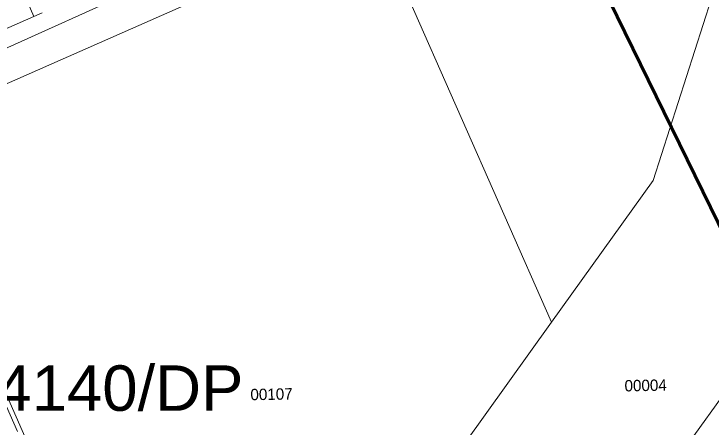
# Model space of a CAD drawing. Header units: metres. Extents: x 245232 to 248406, y 1633796 to 1637634.
# Drawn here: x 246517.8 to 246825.1, y 1637088.5 to 1637270.8 of the extents above; entities that cross this region are included whole.
import ezdxf
from ezdxf.enums import TextEntityAlignment as Align

# ---------------------------------------------------------------- set-up
doc = ezdxf.new("R2010")
doc.units = ezdxf.units.M
doc.header["$MEASUREMENT"] = 0
doc.layers.add('historique_numero_parcelle', color=7, linetype='Continuous')
doc.layers.add('LIMITES TITRES FONCIERS', color=7, linetype='Continuous', lineweight=0)
doc.layers.add('Limites_Communes', color=7, linetype='Continuous', lineweight=211, plot=False)
doc.layers.add('LIMITES_PARCELLES', color=7, linetype='Continuous', lineweight=0, true_color=0xffffff)
doc.styles.add('Style-Arial', font='arial.ttf')
doc.styles.add('Style-FANCY', font='FANCY.shx')

msp = doc.modelspace()

# ---------------------------------------------------------------- linework, layer by layer
at = {"layer": 'LIMITES TITRES FONCIERS', "color": 5, "linetype": 'Continuous', "lineweight": 0, "flags": 128}
msp.add_lwpolyline([(246740.252, 1637357.758), (246341.825, 1637178.003)], dxfattribs=at)
at = {"layer": 'Limites_Communes', "color": 210, "lineweight": 80, "flags": 128}
msp.add_lwpolyline([(245735.191, 1636182.426), (245737.086, 1636220.967), (245735.256, 1636239.014), (245707.104, 1636298.228), (245667.831, 1636399.146), (245610.425, 1636525.307), (245591.962, 1636563.472), (245540.605, 1636669.631), (245473.018, 1636809.338), (245335.449, 1637145.601), (245779.45, 1637342.685), (245848.75, 1637373.75), (245979.171, 1637415.334), (246366.25, 1637538.75), (246605.272, 1637633.704), (246913.43, 1637003.726), (246928.908, 1636986.263), (246937.063, 1636946.102), (247273.698, 1636757.341)], dxfattribs=at)
at = {"layer": 'limites_parcelles'}
for p, q in [((246463.897, 1637217.688), (246676.497, 1637311.562)), ((246676.497, 1637311.562), (246754.429, 1637135.065)), ((246522.477, 1637278.948), (246526.552, 1637269.72)), ((246825.654, 1637280.638), (246799.13, 1637197.402)), ((246526.552, 1637269.72), (246511.916, 1637263.258)), ((246530.211, 1637271.336), (246526.552, 1637269.72)), ((246585.987, 1636941.168), (246463.897, 1637217.688)), ((246799.13, 1637197.402), (246754.429, 1637135.065)), ((246854.631, 1637137.519), (246774.924, 1637026.365)), ((246754.429, 1637135.065), (246709.912, 1637072.985)), ((246512.961, 1637101.616), (246519.424, 1637086.979))]:
    msp.add_line(p, q, dxfattribs=at)

# ---------------------------------------------------------------- texts
at = {"layer": 'historique_numero_parcelle', "color": 3, "style": 'Style-FANCY'}
for s, p in [('00004', (246795.838, 1637107.255)), ('00107', (246631.179, 1637103.377))]:
    msp.add_text(s, height=5, rotation=1.12961, dxfattribs=at).set_placement(p, align=Align.MIDDLE_CENTER)
at = {"layer": 'LIMITES TITRES FONCIERS', "color": 1, "linetype": 'Continuous', "lineweight": 0, "style": 'Style-Arial'}
msp.add_text('TF 14140/DP', height=20, dxfattribs=at).set_placement((246452.655, 1637116.052), align=Align.TOP_LEFT)

doc.saveas('drawing.dxf')
